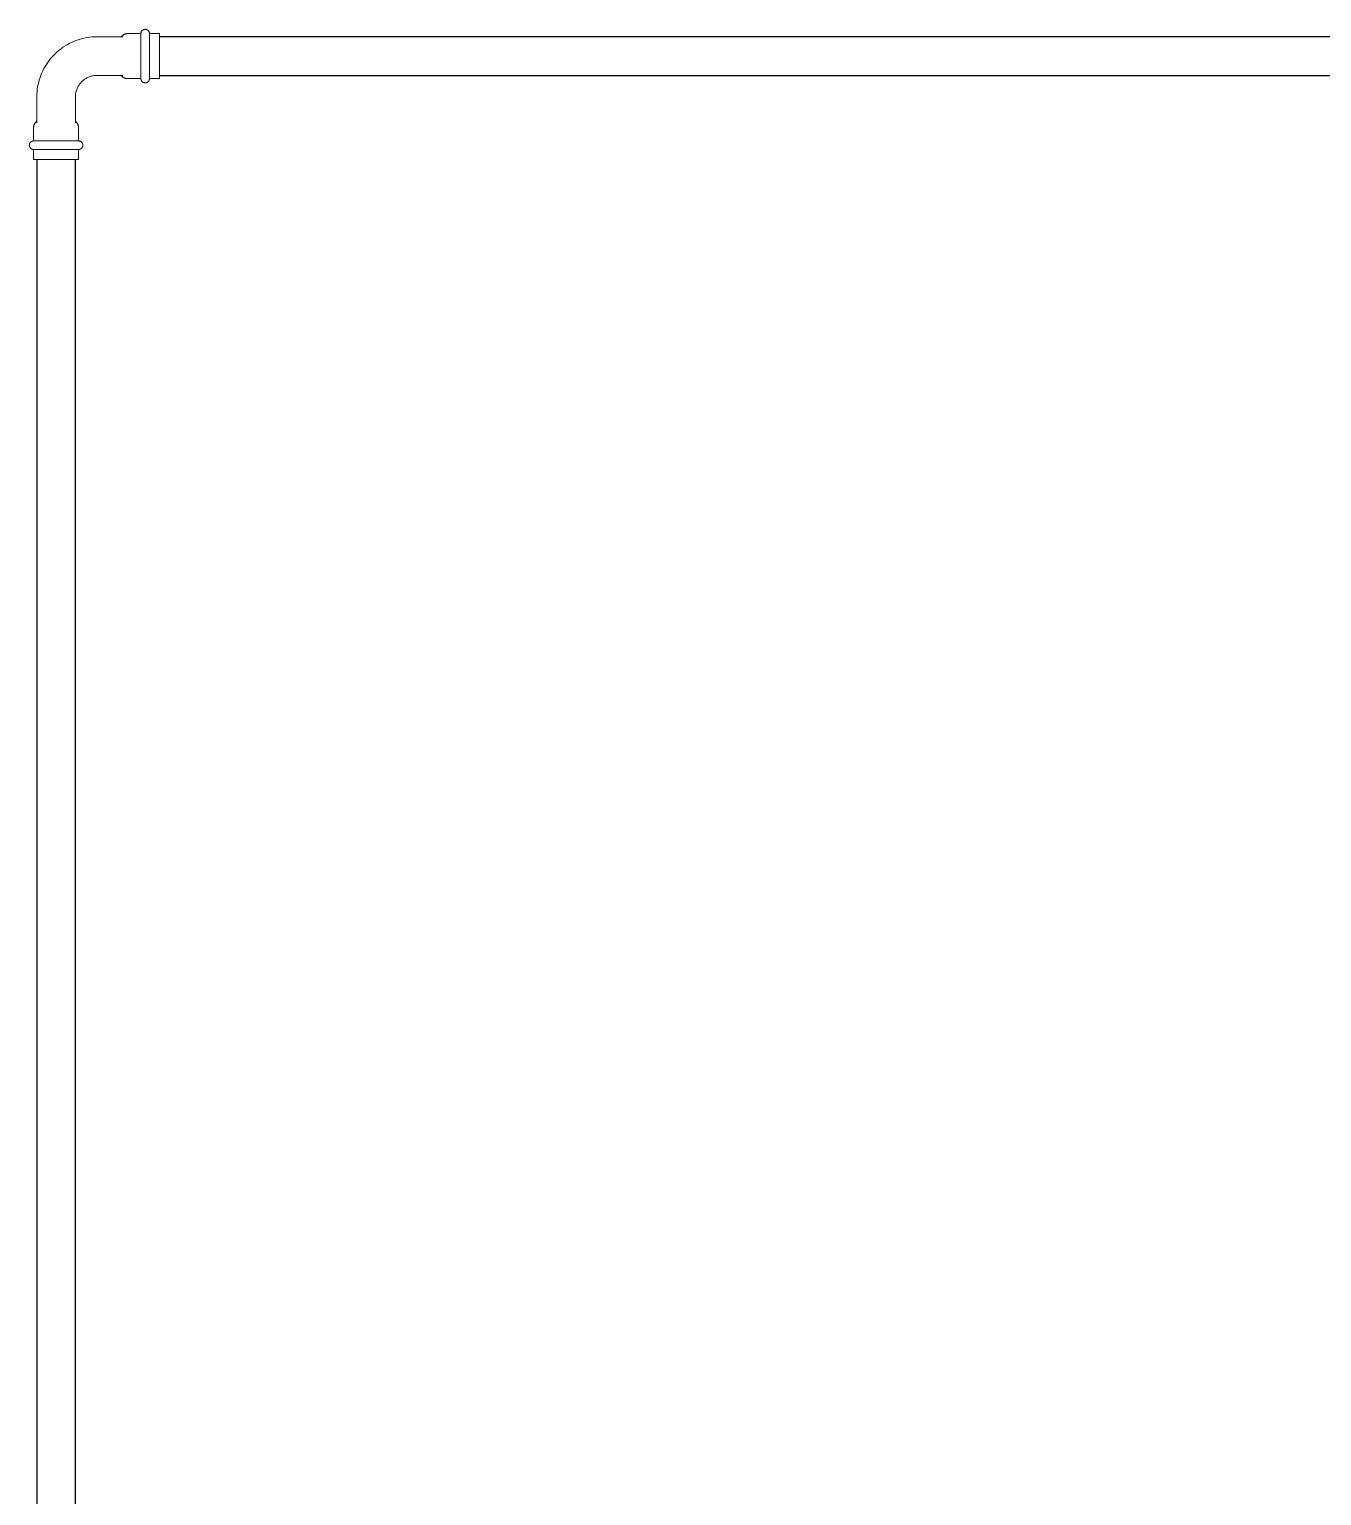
# Model space of a CAD drawing. Header units: inches. Extents: x -3327 to -1, y 8 to 1328.
# Drawn here: x -1166.54 to -1122.5, y 171.32 to 221.28 of the extents above; entities that cross this region are included whole.
import ezdxf

# ---------------------------------------------------------------- set-up
doc = ezdxf.new("R2010")
doc.units = ezdxf.units.IN
doc.header["$MEASUREMENT"] = 0
doc.layers.add('P-PIPE', color=3, linetype='Continuous', lineweight=9)
doc.layers.add('X - REF - FP', color=7, linetype='Continuous', true_color=0xb90000)

# ---------------------------------------------------------------- blocks, each defined once
blk = doc.blocks.new('Victaulic-VicPress316-Elbow 90-45deg Style P568_P571 - Standard-V1-SECOND LEVEL')
at = {"layer": 'P-PIPE'}
for p, q in [((-0.767, 3.52), (-0.767, 3.181)), ((0.766, 3.52), (-0.767, 3.52)), ((0.766, 3.181), (0.766, 3.52)), ((-0.767, 3.181), (0.766, 3.181)), ((-0.767, 2.89), (-0.767, 2.439)), ((-0.767, 2.89), (0.766, 2.89)), ((0.766, 2.439), (0.766, 2.89)), ((-0.658, 2.278), (-0.658, 1.393)), ((0.657, 1.393), (0.657, 2.278)), ((-3.181, 0.766), (-3.52, 0.766)), ((-3.52, 0.766), (-3.52, -0.767)), ((-3.181, -0.767), (-3.181, 0.766)), ((-2.439, 0.766), (-2.89, 0.766)), ((-2.89, -0.767), (-2.89, 0.766)), ((-1.393, 0.657), (-2.278, 0.657)), ((-3.52, -0.767), (-3.181, -0.767)), ((-2.89, -0.767), (-2.439, -0.767)), ((-2.278, -0.658), (-1.393, -0.658))]:
    blk.add_line(p, q, dxfattribs=at)
at = {"layer": 'P-PIPE', "flags": 128}
for points in [[(-0.767, 2.89), (-0.772, 2.891), (-0.778, 2.891), (-0.784, 2.892), (-0.79, 2.892), (-0.795, 2.893), (-0.801, 2.895), (-0.807, 2.896), (-0.812, 2.898), (-0.818, 2.9), (-0.823, 2.902), (-0.828, 2.904), (-0.834, 2.907), (-0.839, 2.91), (-0.844, 2.913), (-0.849, 2.916), (-0.853, 2.919), (-0.858, 2.923), (-0.862, 2.927), (-0.867, 2.931), (-0.871, 2.935), (-0.875, 2.939), (-0.879, 2.943), (-0.882, 2.948), (-0.886, 2.953), (-0.889, 2.957), (-0.892, 2.962), (-0.895, 2.967), (-0.897, 2.973), (-0.9, 2.978), (-0.902, 2.983), (-0.904, 2.989), (-0.906, 2.994), (-0.907, 3), (-0.909, 3.006), (-0.91, 3.011), (-0.911, 3.017), (-0.911, 3.023), (-0.912, 3.029), (-0.912, 3.034), (-0.912, 3.04), (-0.912, 3.046), (-0.911, 3.052), (-0.91, 3.058), (-0.909, 3.063), (-0.908, 3.069), (-0.907, 3.075), (-0.905, 3.08), (-0.903, 3.086), (-0.901, 3.091), (-0.899, 3.097), (-0.896, 3.102), (-0.894, 3.107), (-0.891, 3.112), (-0.887, 3.117), (-0.884, 3.122), (-0.881, 3.126), (-0.877, 3.131), (-0.873, 3.135), (-0.869, 3.139), (-0.865, 3.143), (-0.86, 3.147), (-0.856, 3.151), (-0.851, 3.154), (-0.846, 3.158), (-0.842, 3.161), (-0.836, 3.164), (-0.831, 3.166), (-0.826, 3.169), (-0.821, 3.171), (-0.815, 3.173), (-0.81, 3.175), (-0.804, 3.177), (-0.798, 3.178), (-0.793, 3.179), (-0.787, 3.18), (-0.781, 3.181), (-0.775, 3.181), (-0.77, 3.181), (-0.767, 3.181)], [(0.766, 3.181), (0.766, 3.181), (0.764, 3.181), (0.761, 3.181), (0.757, 3.181), (0.751, 3.181), (0.745, 3.181), (0.737, 3.181), (0.728, 3.181), (0.717, 3.181), (0.706, 3.181), (0.693, 3.181), (0.68, 3.181), (0.665, 3.181), (0.649, 3.181), (0.633, 3.181), (0.615, 3.181), (0.596, 3.181), (0.576, 3.181), (0.556, 3.181), (0.534, 3.181), (0.512, 3.181), (0.488, 3.181), (0.464, 3.181), (0.44, 3.181), (0.414, 3.181), (0.388, 3.181), (0.361, 3.181), (0.334, 3.181), (0.306, 3.181), (0.278, 3.181), (0.249, 3.181), (0.22, 3.181), (0.19, 3.181), (0.16, 3.181), (0.13, 3.181), (0.1, 3.181), (0.069, 3.181), (0.039, 3.181), (0.008, 3.181), (-0.022, 3.181), (-0.053, 3.181), (-0.084, 3.181), (-0.114, 3.181), (-0.144, 3.181), (-0.174, 3.181), (-0.204, 3.181), (-0.233, 3.181), (-0.262, 3.181), (-0.291, 3.181), (-0.319, 3.181), (-0.347, 3.181), (-0.374, 3.181), (-0.4, 3.181), (-0.426, 3.181), (-0.451, 3.181), (-0.476, 3.181), (-0.499, 3.181), (-0.522, 3.181), (-0.544, 3.181), (-0.565, 3.181), (-0.585, 3.181), (-0.605, 3.181), (-0.623, 3.181), (-0.64, 3.181), (-0.657, 3.181), (-0.672, 3.181), (-0.686, 3.181), (-0.699, 3.181), (-0.711, 3.181), (-0.722, 3.181), (-0.732, 3.181), (-0.74, 3.181), (-0.748, 3.181), (-0.754, 3.181), (-0.759, 3.181), (-0.763, 3.181), (-0.765, 3.181), (-0.766, 3.181), (-0.767, 3.181)], [(-0.767, 3.181), (-0.766, 3.181), (-0.764, 3.181), (-0.761, 3.181), (-0.757, 3.181), (-0.751, 3.181), (-0.745, 3.181), (-0.737, 3.181), (-0.728, 3.181)], [(0.722, 3.181), (0.732, 3.181), (0.74, 3.181), (0.748, 3.181), (0.754, 3.181), (0.759, 3.181), (0.763, 3.181), (0.765, 3.181), (0.766, 3.181), (0.766, 3.181)], [(0.766, 3.181), (0.772, 3.181), (0.778, 3.181), (0.784, 3.18), (0.79, 3.18), (0.795, 3.179), (0.801, 3.177), (0.807, 3.176), (0.812, 3.174), (0.818, 3.172), (0.823, 3.17), (0.828, 3.168), (0.834, 3.165), (0.839, 3.162), (0.844, 3.159), (0.849, 3.156), (0.853, 3.153), (0.858, 3.149), (0.862, 3.145), (0.867, 3.141), (0.871, 3.137), (0.875, 3.133), (0.879, 3.129), (0.882, 3.124), (0.886, 3.119), (0.889, 3.115), (0.892, 3.11), (0.895, 3.105), (0.897, 3.099), (0.9, 3.094), (0.902, 3.089), (0.904, 3.083), (0.906, 3.078), (0.907, 3.072), (0.909, 3.066), (0.91, 3.061), (0.911, 3.055), (0.911, 3.049), (0.912, 3.043), (0.912, 3.038), (0.912, 3.032), (0.912, 3.026), (0.911, 3.02), (0.91, 3.014), (0.909, 3.009), (0.908, 3.003), (0.907, 2.997), (0.905, 2.992), (0.903, 2.986), (0.901, 2.981), (0.899, 2.975), (0.896, 2.97), (0.894, 2.965), (0.891, 2.96), (0.887, 2.955), (0.884, 2.95), (0.881, 2.946), (0.877, 2.941), (0.873, 2.937), (0.869, 2.933), (0.865, 2.929), (0.86, 2.925), (0.856, 2.921), (0.851, 2.918), (0.846, 2.914), (0.842, 2.911), (0.836, 2.908), (0.831, 2.906), (0.826, 2.903), (0.821, 2.901), (0.815, 2.899), (0.81, 2.897), (0.804, 2.895), (0.798, 2.894), (0.793, 2.893), (0.787, 2.892), (0.781, 2.891), (0.775, 2.891), (0.77, 2.891), (0.766, 2.89)], [(-0.767, 2.89), (-0.766, 2.89), (-0.764, 2.89), (-0.761, 2.89), (-0.757, 2.89), (-0.751, 2.89), (-0.745, 2.89), (-0.737, 2.89), (-0.728, 2.89), (-0.717, 2.89), (-0.706, 2.89), (-0.693, 2.89), (-0.68, 2.89), (-0.665, 2.89), (-0.649, 2.89), (-0.633, 2.89), (-0.615, 2.89), (-0.596, 2.89), (-0.576, 2.89), (-0.556, 2.89), (-0.534, 2.89), (-0.512, 2.89), (-0.488, 2.89), (-0.464, 2.89), (-0.44, 2.89), (-0.414, 2.89), (-0.388, 2.89), (-0.361, 2.89), (-0.334, 2.89), (-0.306, 2.89), (-0.278, 2.89), (-0.249, 2.89), (-0.22, 2.89), (-0.19, 2.89), (-0.16, 2.89), (-0.13, 2.89), (-0.1, 2.89), (-0.069, 2.89), (-0.039, 2.89), (-0.008, 2.89), (0.022, 2.89), (0.053, 2.89), (0.084, 2.89), (0.114, 2.89), (0.144, 2.89), (0.174, 2.89), (0.204, 2.89), (0.233, 2.89), (0.262, 2.89), (0.291, 2.89), (0.319, 2.89), (0.347, 2.89), (0.374, 2.89), (0.4, 2.89), (0.426, 2.89), (0.451, 2.89), (0.476, 2.89), (0.499, 2.89), (0.522, 2.89), (0.544, 2.89), (0.565, 2.89), (0.585, 2.89), (0.605, 2.89), (0.623, 2.89), (0.64, 2.89), (0.657, 2.89), (0.672, 2.89), (0.686, 2.89), (0.699, 2.89), (0.711, 2.89), (0.722, 2.89), (0.732, 2.89), (0.74, 2.89), (0.748, 2.89), (0.754, 2.89), (0.759, 2.89), (0.763, 2.89), (0.765, 2.89), (0.766, 2.89), (0.766, 2.89)], [(-0.722, 2.89), (-0.732, 2.89), (-0.74, 2.89), (-0.748, 2.89), (-0.754, 2.89), (-0.759, 2.89), (-0.763, 2.89), (-0.765, 2.89), (-0.766, 2.89), (-0.767, 2.89)], [(0.766, 2.89), (0.766, 2.89), (0.764, 2.89), (0.761, 2.89), (0.757, 2.89), (0.751, 2.89), (0.745, 2.89), (0.737, 2.89), (0.728, 2.89)], [(-0.658, 2.221), (-0.666, 2.228), (-0.674, 2.235), (-0.682, 2.242), (-0.69, 2.25), (-0.698, 2.258), (-0.705, 2.266), (-0.711, 2.275), (-0.718, 2.283), (-0.724, 2.293), (-0.729, 2.302), (-0.735, 2.311), (-0.74, 2.321), (-0.744, 2.331), (-0.748, 2.341), (-0.752, 2.351), (-0.755, 2.362), (-0.758, 2.372), (-0.761, 2.383), (-0.763, 2.394), (-0.764, 2.404), (-0.765, 2.415), (-0.766, 2.426), (-0.767, 2.437), (-0.767, 2.439)], [(0.766, 2.439), (0.766, 2.428), (0.766, 2.417), (0.765, 2.406), (0.763, 2.396), (0.761, 2.385), (0.759, 2.374), (0.756, 2.364), (0.753, 2.353), (0.749, 2.343), (0.745, 2.333), (0.741, 2.323), (0.736, 2.313), (0.73, 2.304), (0.725, 2.294), (0.719, 2.285), (0.713, 2.276), (0.706, 2.268), (0.699, 2.259), (0.692, 2.251), (0.684, 2.244), (0.676, 2.236), (0.668, 2.229), (0.659, 2.222), (0.657, 2.221)], [(-0.658, 1.393), (-0.658, 1.364), (-0.66, 1.334), (-0.663, 1.305), (-0.667, 1.276), (-0.672, 1.247), (-0.679, 1.218), (-0.686, 1.19), (-0.695, 1.162), (-0.705, 1.134), (-0.716, 1.107), (-0.728, 1.08), (-0.741, 1.053), (-0.755, 1.028), (-0.77, 1.002), (-0.786, 0.978), (-0.803, 0.954), (-0.821, 0.931), (-0.84, 0.908), (-0.86, 0.886), (-0.881, 0.865), (-0.902, 0.845), (-0.924, 0.826), (-0.947, 0.808), (-0.971, 0.79), (-0.996, 0.774), (-1.021, 0.759), (-1.046, 0.744), (-1.073, 0.731), (-1.099, 0.719), (-1.126, 0.707), (-1.154, 0.697), (-1.182, 0.688), (-1.21, 0.681), (-1.239, 0.674), (-1.268, 0.668), (-1.297, 0.664), (-1.326, 0.661), (-1.356, 0.658), (-1.385, 0.658), (-1.393, 0.657)], [(-1.393, -0.658), (-1.311, -0.656), (-1.229, -0.651), (-1.148, -0.643), (-1.066, -0.631), (-0.986, -0.617), (-0.906, -0.599), (-0.826, -0.578), (-0.748, -0.553), (-0.671, -0.526), (-0.594, -0.496), (-0.52, -0.462), (-0.446, -0.426), (-0.374, -0.386), (-0.304, -0.344), (-0.235, -0.299), (-0.168, -0.252), (-0.104, -0.201), (-0.041, -0.149), (0.02, -0.093), (0.078, -0.036), (0.134, 0.024), (0.187, 0.087), (0.238, 0.151), (0.287, 0.217), (0.332, 0.285), (0.375, 0.355), (0.415, 0.427), (0.453, 0.5), (0.487, 0.574), (0.518, 0.65), (0.546, 0.727), (0.571, 0.805), (0.593, 0.884), (0.612, 0.964), (0.628, 1.044), (0.64, 1.126), (0.649, 1.207), (0.655, 1.289), (0.657, 1.371), (0.657, 1.393)], [(-3.181, 0.766), (-3.181, 0.772), (-3.181, 0.778), (-3.18, 0.784), (-3.18, 0.79), (-3.179, 0.795), (-3.177, 0.801), (-3.176, 0.807), (-3.174, 0.812), (-3.172, 0.818), (-3.17, 0.823), (-3.168, 0.828), (-3.165, 0.834), (-3.162, 0.839), (-3.159, 0.844), (-3.156, 0.849), (-3.153, 0.853), (-3.149, 0.858), (-3.145, 0.862), (-3.141, 0.867), (-3.137, 0.871), (-3.133, 0.875), (-3.129, 0.879), (-3.124, 0.882), (-3.119, 0.886), (-3.115, 0.889), (-3.11, 0.892), (-3.105, 0.895), (-3.099, 0.897), (-3.094, 0.9), (-3.089, 0.902), (-3.083, 0.904), (-3.078, 0.906), (-3.072, 0.907), (-3.066, 0.909), (-3.061, 0.91), (-3.055, 0.911), (-3.049, 0.911), (-3.043, 0.912), (-3.038, 0.912), (-3.032, 0.912), (-3.026, 0.912), (-3.02, 0.911), (-3.014, 0.91), (-3.009, 0.909), (-3.003, 0.908), (-2.997, 0.907), (-2.992, 0.905), (-2.986, 0.903), (-2.981, 0.901), (-2.975, 0.899), (-2.97, 0.896), (-2.965, 0.894), (-2.96, 0.891), (-2.955, 0.887), (-2.95, 0.884), (-2.946, 0.881), (-2.941, 0.877), (-2.937, 0.873), (-2.933, 0.869), (-2.929, 0.865), (-2.925, 0.86), (-2.921, 0.856), (-2.918, 0.851), (-2.914, 0.846), (-2.911, 0.842), (-2.908, 0.836), (-2.906, 0.831), (-2.903, 0.826), (-2.901, 0.821), (-2.899, 0.815), (-2.897, 0.81), (-2.895, 0.804), (-2.894, 0.798), (-2.893, 0.793), (-2.892, 0.787), (-2.891, 0.781), (-2.891, 0.775), (-2.891, 0.77), (-2.89, 0.766)], [(-3.181, 0.766), (-3.181, 0.766), (-3.181, 0.764), (-3.181, 0.761), (-3.181, 0.757), (-3.181, 0.751), (-3.181, 0.745), (-3.181, 0.737), (-3.181, 0.728), (-3.181, 0.717), (-3.181, 0.706), (-3.181, 0.693), (-3.181, 0.68), (-3.181, 0.665), (-3.181, 0.649), (-3.181, 0.633), (-3.181, 0.615), (-3.181, 0.596), (-3.181, 0.576), (-3.181, 0.556), (-3.181, 0.534), (-3.181, 0.512), (-3.181, 0.488), (-3.181, 0.464), (-3.181, 0.44), (-3.181, 0.414), (-3.181, 0.388), (-3.181, 0.361), (-3.181, 0.334), (-3.181, 0.306), (-3.181, 0.278), (-3.181, 0.249), (-3.181, 0.22), (-3.181, 0.19), (-3.181, 0.16), (-3.181, 0.13), (-3.181, 0.1), (-3.181, 0.069), (-3.181, 0.039), (-3.181, 0.008), (-3.181, -0.022), (-3.181, -0.053), (-3.181, -0.084), (-3.181, -0.114), (-3.181, -0.144), (-3.181, -0.174), (-3.181, -0.204), (-3.181, -0.233), (-3.181, -0.262), (-3.181, -0.291), (-3.181, -0.319), (-3.181, -0.347), (-3.181, -0.374), (-3.181, -0.4), (-3.181, -0.426), (-3.181, -0.451), (-3.181, -0.476), (-3.181, -0.499), (-3.181, -0.522), (-3.181, -0.544), (-3.181, -0.565), (-3.181, -0.585), (-3.181, -0.605), (-3.181, -0.623), (-3.181, -0.64), (-3.181, -0.657), (-3.181, -0.672), (-3.181, -0.686), (-3.181, -0.699), (-3.181, -0.711), (-3.181, -0.722), (-3.181, -0.732), (-3.181, -0.74), (-3.181, -0.748), (-3.181, -0.754), (-3.181, -0.759), (-3.181, -0.763), (-3.181, -0.765), (-3.181, -0.766), (-3.181, -0.767)], [(-3.181, 0.722), (-3.181, 0.732), (-3.181, 0.74), (-3.181, 0.748), (-3.181, 0.754), (-3.181, 0.759), (-3.181, 0.763), (-3.181, 0.765), (-3.181, 0.766), (-3.181, 0.766)], [(-2.89, -0.767), (-2.89, -0.766), (-2.89, -0.764), (-2.89, -0.761), (-2.89, -0.757), (-2.89, -0.751), (-2.89, -0.745), (-2.89, -0.737), (-2.89, -0.728), (-2.89, -0.717), (-2.89, -0.706), (-2.89, -0.693), (-2.89, -0.68), (-2.89, -0.665), (-2.89, -0.649), (-2.89, -0.633), (-2.89, -0.615), (-2.89, -0.596), (-2.89, -0.576), (-2.89, -0.556), (-2.89, -0.534), (-2.89, -0.512), (-2.89, -0.488), (-2.89, -0.464), (-2.89, -0.44), (-2.89, -0.414), (-2.89, -0.388), (-2.89, -0.361), (-2.89, -0.334), (-2.89, -0.306), (-2.89, -0.278), (-2.89, -0.249), (-2.89, -0.22), (-2.89, -0.19), (-2.89, -0.16), (-2.89, -0.13), (-2.89, -0.1), (-2.89, -0.069), (-2.89, -0.039), (-2.89, -0.008), (-2.89, 0.022), (-2.89, 0.053), (-2.89, 0.084), (-2.89, 0.114), (-2.89, 0.144), (-2.89, 0.174), (-2.89, 0.204), (-2.89, 0.233), (-2.89, 0.262), (-2.89, 0.291), (-2.89, 0.319), (-2.89, 0.347), (-2.89, 0.374), (-2.89, 0.4), (-2.89, 0.426), (-2.89, 0.451), (-2.89, 0.476), (-2.89, 0.499), (-2.89, 0.522), (-2.89, 0.544), (-2.89, 0.565), (-2.89, 0.585), (-2.89, 0.605), (-2.89, 0.623), (-2.89, 0.64), (-2.89, 0.657), (-2.89, 0.672), (-2.89, 0.686), (-2.89, 0.699), (-2.89, 0.711), (-2.89, 0.722), (-2.89, 0.732), (-2.89, 0.74), (-2.89, 0.748), (-2.89, 0.754), (-2.89, 0.759), (-2.89, 0.763), (-2.89, 0.765), (-2.89, 0.766), (-2.89, 0.766)], [(-2.89, 0.766), (-2.89, 0.766), (-2.89, 0.764), (-2.89, 0.761), (-2.89, 0.757), (-2.89, 0.751), (-2.89, 0.745), (-2.89, 0.737), (-2.89, 0.728)], [(-2.439, 0.766), (-2.428, 0.766), (-2.417, 0.766), (-2.406, 0.765), (-2.396, 0.763), (-2.385, 0.761), (-2.374, 0.759), (-2.364, 0.756), (-2.353, 0.753), (-2.343, 0.749), (-2.333, 0.745), (-2.323, 0.741), (-2.313, 0.736), (-2.304, 0.73), (-2.294, 0.725), (-2.285, 0.719), (-2.276, 0.713), (-2.268, 0.706), (-2.259, 0.699), (-2.251, 0.692), (-2.244, 0.684), (-2.236, 0.676), (-2.229, 0.668), (-2.222, 0.659), (-2.221, 0.657)], [(-3.181, -0.767), (-3.181, -0.766), (-3.181, -0.764), (-3.181, -0.761), (-3.181, -0.757), (-3.181, -0.751), (-3.181, -0.745), (-3.181, -0.737), (-3.181, -0.728)], [(-2.89, -0.767), (-2.891, -0.772), (-2.891, -0.778), (-2.892, -0.784), (-2.892, -0.79), (-2.893, -0.795), (-2.895, -0.801), (-2.896, -0.807), (-2.898, -0.812), (-2.9, -0.818), (-2.902, -0.823), (-2.904, -0.828), (-2.907, -0.834), (-2.91, -0.839), (-2.913, -0.844), (-2.916, -0.849), (-2.919, -0.853), (-2.923, -0.858), (-2.927, -0.862), (-2.931, -0.867), (-2.935, -0.871), (-2.939, -0.875), (-2.943, -0.879), (-2.948, -0.882), (-2.953, -0.886), (-2.957, -0.889), (-2.962, -0.892), (-2.967, -0.895), (-2.973, -0.897), (-2.978, -0.9), (-2.983, -0.902), (-2.989, -0.904), (-2.994, -0.906), (-3, -0.907), (-3.006, -0.909), (-3.011, -0.91), (-3.017, -0.911), (-3.023, -0.911), (-3.029, -0.912), (-3.034, -0.912), (-3.04, -0.912), (-3.046, -0.912), (-3.052, -0.911), (-3.058, -0.91), (-3.063, -0.909), (-3.069, -0.908), (-3.075, -0.907), (-3.08, -0.905), (-3.086, -0.903), (-3.091, -0.901), (-3.097, -0.899), (-3.102, -0.896), (-3.107, -0.894), (-3.112, -0.891), (-3.117, -0.887), (-3.122, -0.884), (-3.126, -0.881), (-3.131, -0.877), (-3.135, -0.873), (-3.139, -0.869), (-3.143, -0.865), (-3.147, -0.86), (-3.151, -0.856), (-3.154, -0.851), (-3.158, -0.846), (-3.161, -0.842), (-3.164, -0.836), (-3.166, -0.831), (-3.169, -0.826), (-3.171, -0.821), (-3.173, -0.815), (-3.175, -0.81), (-3.177, -0.804), (-3.178, -0.798), (-3.179, -0.793), (-3.18, -0.787), (-3.181, -0.781), (-3.181, -0.775), (-3.181, -0.77), (-3.181, -0.767)], [(-2.89, -0.722), (-2.89, -0.732), (-2.89, -0.74), (-2.89, -0.748), (-2.89, -0.754), (-2.89, -0.759), (-2.89, -0.763), (-2.89, -0.765), (-2.89, -0.766), (-2.89, -0.767)], [(-2.221, -0.658), (-2.228, -0.666), (-2.235, -0.674), (-2.242, -0.682), (-2.25, -0.69), (-2.258, -0.698), (-2.266, -0.705), (-2.275, -0.711), (-2.283, -0.718), (-2.293, -0.724), (-2.302, -0.729), (-2.311, -0.735), (-2.321, -0.74), (-2.331, -0.744), (-2.341, -0.748), (-2.351, -0.752), (-2.362, -0.755), (-2.372, -0.758), (-2.383, -0.761), (-2.394, -0.763), (-2.404, -0.764), (-2.415, -0.765), (-2.426, -0.766), (-2.437, -0.767), (-2.439, -0.767)]]:
    blk.add_lwpolyline(points, dxfattribs=at)

msp = doc.modelspace()

# ---------------------------------------------------------------- linework, layer by layer
at = {"layer": 'X - REF - FP'}
for p, q in [((-1110.121, 221.022), (-1162.105, 221.022)), ((-1162.105, 219.707), (-1110.121, 219.707)), ((-1166.283, 216.845), (-1166.283, 145.861)), ((-1164.968, 145.861), (-1164.968, 216.845))]:
    msp.add_line(p, q, dxfattribs=at)

# ---------------------------------------------------------------- block references
at = {"layer": 'X - REF - FP', "rotation": 180}
msp.add_blockref('Victaulic-VicPress316-Elbow 90-45deg Style P568_P571 - Standard-V1-SECOND LEVEL', (-1165.625, 220.365), dxfattribs=at)

doc.saveas('drawing.dxf')
